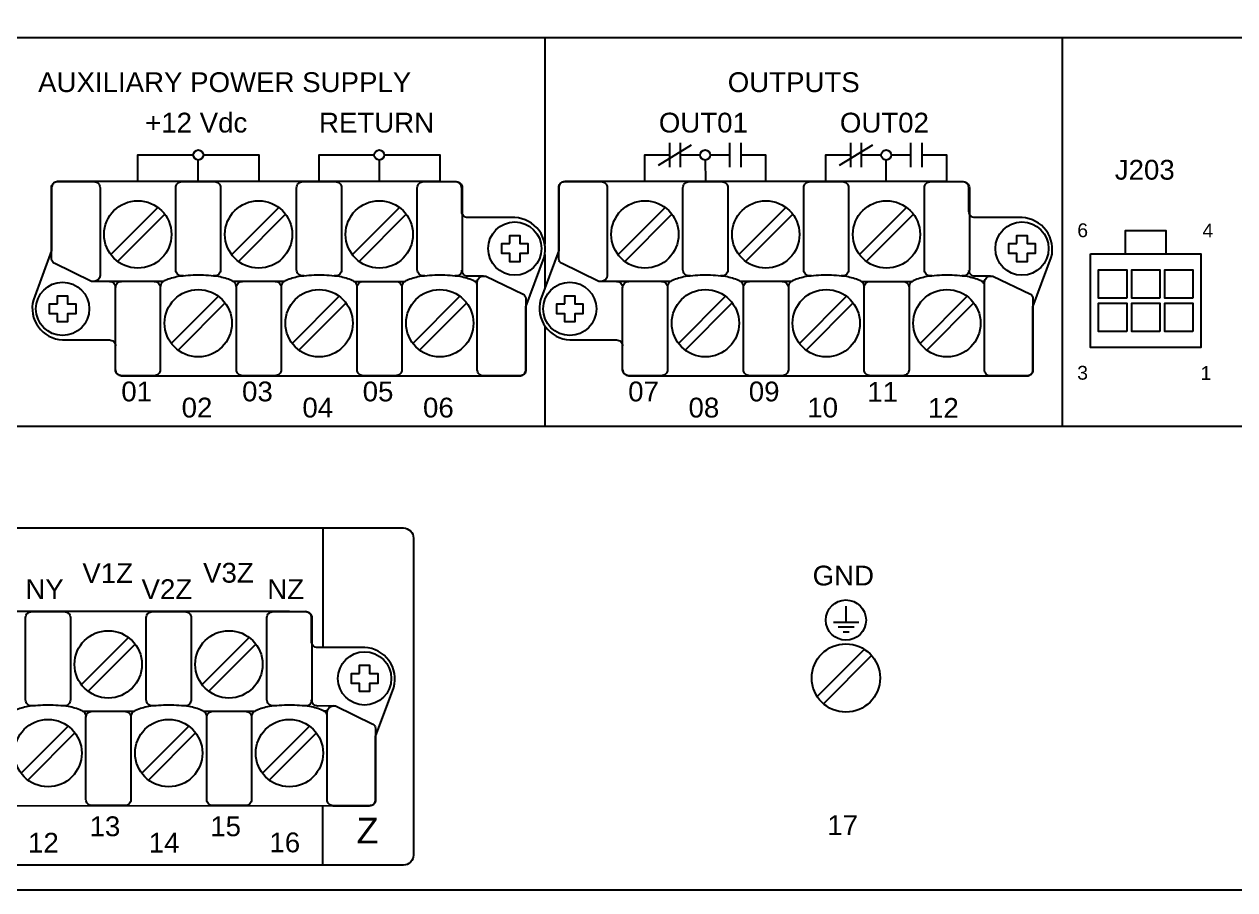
# Model space of a CAD drawing. Extents: x 3 to 47, y 1 to 34.
# Drawn here: x 32.47 to 38.49, y 12.73 to 17.03 of the extents above; entities that cross this region are included whole.
import ezdxf

# ---------------------------------------------------------------- set-up
doc = ezdxf.new("R2010")
doc.units = 0
doc.header["$MEASUREMENT"] = 0
doc.layers.add('5_0____DWG', color=7, linetype='CONTINUOUS')
doc.styles.add('ARIAL', font='arial.ttf')

msp = doc.modelspace()

# ---------------------------------------------------------------- linework, layer by layer
at = {"layer": '5_0____DWG'}
for points in [[(26.875, 19.3409), (26.875, 12.8191, 0.411398), (26.965, 12.73), (44.035, 12.73, 0.414214), (44.125, 12.82), (44.125, 19.3409, 0.418635), (44.0266, 19.44), (44.02, 19.44), (44.02, 19.5), (26.98, 19.5), (26.98, 19.44), (26.9752, 19.44, 0.412104)], [(34.9409, 15.2835), (34.7565, 15.2834, -0.414214), (34.7265, 15.3134), (34.7265, 15.7505, -0.390527), (34.7565, 15.7788), (34.7688, 15.7788), (34.9547, 15.689, -0.241514), (34.9675, 15.6691), (34.9675, 15.3134, -0.422157)], [(37.4623, 15.2835), (37.278, 15.2834, -0.414214), (37.248, 15.3134), (37.248, 15.7505, -0.390527), (37.278, 15.7788), (37.2902, 15.7788), (37.4761, 15.689, -0.241514), (37.4889, 15.6691), (37.489, 15.3134, -0.422157)], [(34.1941, 13.1479), (34.0098, 13.1477, -0.414214), (33.9798, 13.1777), (33.9798, 13.6148, -0.390527), (34.0098, 13.6431), (34.022, 13.6431), (34.2079, 13.5534, -0.241514), (34.2208, 13.5334), (34.2208, 13.1777, -0.422157)]]:
    msp.add_lwpolyline(points, format="xyb", close=True, dxfattribs=at)
for points in [[(27.1177, 16.9126), (27.1177, 15.0826, 0.414214), (27.1677, 15.0326), (43.828, 15.0326, 0.414214), (43.878, 15.0826), (43.878, 16.9126, 0.414214), (43.828, 16.9626), (27.1677, 16.9626, 0.414214), (27.1177, 16.9126, 0.416628)], [(34.5381, 16.2482), (32.6402, 16.2482, 0.414215), (32.6102, 16.2182), (32.6102, 15.9054), (32.5193, 15.6606, 0.47859), (32.6643, 15.462), (32.8977, 15.462, -0.414214), (32.9277, 15.432)], [(33.1671, 15.7528), (32.8089, 15.7528), (32.623, 15.8425, -0.241986), (32.6102, 15.8624), (32.6101, 16.2182, -0.422157), (32.6368, 16.2481), (32.8212, 16.2482, -0.414214), (32.8512, 16.2182), (32.8512, 15.7811, -0.390527), (32.8212, 15.7528)], [(33.2654, 15.7795), (33.2576, 15.7795, -0.414214), (33.2276, 15.8095), (33.2276, 16.2182, -0.414214), (33.2576, 16.2482), (33.4204, 16.2482, -0.414214), (33.4504, 16.2182), (33.4504, 15.8095, -0.414214), (33.4204, 15.7795), (33.4136, 15.7795)], [(33.8662, 15.7795), (33.8583, 15.7795, -0.414214), (33.8283, 15.8095), (33.8283, 16.2182, -0.414214), (33.8583, 16.2482), (34.0212, 16.2482, -0.414214), (34.0512, 16.2182), (34.0512, 15.8095, -0.414214), (34.0212, 15.7795), (34.0144, 15.7795)], [(34.4662, 15.7795), (34.4583, 15.7795, -0.414214), (34.4283, 15.8095), (34.4283, 16.2182, -0.414214), (34.4583, 16.2482), (34.6212, 16.2482, -0.414214), (34.6512, 16.2182), (34.6512, 15.8095, -0.414214), (34.6212, 15.7795), (34.6144, 15.7795)], [(34.7551, 15.2834), (34.9375, 15.2834, 0.414214), (34.9675, 15.3134), (34.9675, 15.6264), (35.0584, 15.8712, 0.480048), (34.9134, 16.0694), (34.6792, 16.0694, -0.414214), (34.6492, 16.0994), (34.6492, 16.2176, 0.414212), (34.6192, 16.2476)], [(37.0595, 16.2482), (35.1616, 16.2482, 0.414215), (35.1316, 16.2182), (35.1317, 15.9054), (35.0407, 15.6606, 0.47859), (35.1858, 15.462), (35.4191, 15.462, -0.414214), (35.4491, 15.432)], [(35.6885, 15.7528), (35.3303, 15.7528), (35.1444, 15.8425, -0.241986), (35.1316, 15.8624), (35.1316, 16.2182, -0.422157), (35.1582, 16.2481), (35.3426, 16.2482, -0.414214), (35.3726, 16.2182), (35.3726, 15.7811, -0.390527), (35.3426, 15.7528)], [(35.7869, 15.7795), (35.779, 15.7795, -0.414214), (35.749, 15.8095), (35.749, 16.2182, -0.414214), (35.779, 16.2482), (35.9418, 16.2482, -0.414214), (35.9718, 16.2182), (35.9718, 15.8095, -0.414214), (35.9418, 15.7795), (35.935, 15.7795)], [(36.3876, 15.7795), (36.3798, 15.7795, -0.414214), (36.3498, 15.8095), (36.3498, 16.2182, -0.414214), (36.3798, 16.2482), (36.5426, 16.2482, -0.414214), (36.5726, 16.2182), (36.5726, 15.8095, -0.414214), (36.5426, 15.7795), (36.5358, 15.7795)], [(36.9877, 15.7795), (36.9798, 15.7795, -0.414214), (36.9498, 15.8095), (36.9498, 16.2182, -0.414214), (36.9798, 16.2482), (37.1426, 16.2482, -0.414214), (37.1726, 16.2182), (37.1726, 15.8095, -0.414214), (37.1426, 15.7795), (37.1358, 15.7795)], [(37.2765, 15.2834), (37.459, 15.2834, 0.414214), (37.489, 15.3134), (37.4889, 15.6264), (37.5799, 15.8712, 0.480048), (37.4348, 16.0694), (37.2006, 16.0694, -0.414214), (37.1706, 16.0994), (37.1706, 16.2176, 0.414212), (37.1406, 16.2476)], [(33.5285, 15.7228, 0.191033), (33.52, 15.7467, 0.081668), (33.5043, 15.7568, 0.0591), (33.4406, 15.7762, 0.034646), (33.3391, 15.7833, 0.03436), (33.2384, 15.7762, 0.0591), (33.1747, 15.7568, 0.081668), (33.1591, 15.7467, 0.191033), (33.1506, 15.7228)], [(34.1292, 15.7228, 0.191033), (34.1207, 15.7467, 0.081668), (34.1051, 15.7568, 0.0591), (34.0414, 15.7762, 0.034646), (33.9399, 15.7833, 0.03436), (33.8392, 15.7762, 0.0591), (33.7755, 15.7568, 0.081668), (33.7598, 15.7467, 0.191033), (33.7513, 15.7228)], [(34.7265, 15.7375, 0.079361), (34.7207, 15.7467, 0.081668), (34.7051, 15.7568, 0.0591), (34.6414, 15.7762, 0.034646), (34.5399, 15.7833, 0.03436), (34.4392, 15.7762, 0.0591), (34.3755, 15.7568, 0.081668), (34.3599, 15.7467, 0.191033), (34.3513, 15.7228)], [(34.7565, 15.7788), (34.6792, 15.7787, -0.414214), (34.6492, 15.8087)], [(36.0499, 15.7228, 0.191033), (36.0414, 15.7467, 0.081668), (36.0258, 15.7568, 0.0591), (35.9621, 15.7762, 0.034646), (35.8605, 15.7833, 0.03436), (35.7598, 15.7762, 0.0591), (35.6961, 15.7568, 0.081668), (35.6805, 15.7467, 0.191033), (35.672, 15.7228)], [(36.6507, 15.7228, 0.191033), (36.6422, 15.7467, 0.081668), (36.6265, 15.7568, 0.0591), (36.5628, 15.7762, 0.034646), (36.4613, 15.7833, 0.03436), (36.3606, 15.7762, 0.0591), (36.2969, 15.7568, 0.081668), (36.2813, 15.7467, 0.191033), (36.2728, 15.7228)], [(37.248, 15.7375, 0.079361), (37.2422, 15.7467, 0.081668), (37.2265, 15.7568, 0.0591), (37.1628, 15.7762, 0.034646), (37.0613, 15.7833, 0.03436), (36.9606, 15.7762, 0.0591), (36.8969, 15.7568, 0.081668), (36.8813, 15.7467, 0.191033), (36.8728, 15.7228)], [(37.278, 15.7788), (37.2006, 15.7787, -0.414214), (37.1706, 15.8087)], [(32.8977, 15.7528, -0.414214), (32.9277, 15.7228)], [(33.1206, 15.7528, -0.414214), (33.1506, 15.7228), (33.1506, 15.314, -0.414214), (33.1206, 15.284), (32.9577, 15.284, -0.414214), (32.9277, 15.314), (32.9277, 15.7228, -0.414214), (32.9577, 15.7528)], [(33.7213, 15.7528, -0.414214), (33.7513, 15.7228), (33.7513, 15.314, -0.414214), (33.7213, 15.284), (33.5585, 15.284, -0.414214), (33.5285, 15.314), (33.5285, 15.7228, -0.414214), (33.5585, 15.7528)], [(34.3213, 15.7528, -0.414214), (34.3513, 15.7228), (34.3513, 15.314, -0.414214), (34.3213, 15.284), (34.1585, 15.284, -0.414214), (34.1285, 15.314), (34.1285, 15.7228, -0.414214), (34.1585, 15.7528)], [(35.4191, 15.7528, -0.414214), (35.4491, 15.7228)], [(35.642, 15.7528, -0.414214), (35.672, 15.7228), (35.672, 15.314, -0.414214), (35.642, 15.284), (35.4791, 15.284, -0.414214), (35.4491, 15.314), (35.4491, 15.7228, -0.414214), (35.4791, 15.7528)], [(36.2428, 15.7528, -0.414214), (36.2728, 15.7228), (36.2728, 15.314, -0.414214), (36.2428, 15.284), (36.0799, 15.284, -0.414214), (36.0499, 15.314), (36.0499, 15.7228, -0.414214), (36.0799, 15.7528)], [(36.8428, 15.7528, -0.414214), (36.8728, 15.7228), (36.8728, 15.314, -0.414214), (36.8428, 15.284), (36.6799, 15.284, -0.414214), (36.6499, 15.314), (36.6499, 15.7228, -0.414214), (36.6799, 15.7528)], [(32.9277, 15.314, 0.414213), (32.9577, 15.284), (34.9436, 15.2838)], [(35.4491, 15.314, 0.414213), (35.4791, 15.284), (37.465, 15.2838)], [(27.1677, 14.5274), (34.359, 14.5274, -0.414214), (34.409, 14.4774), (34.409, 12.9024, -0.414214), (34.359, 12.8524), (27.1677, 12.8524, -0.414214), (27.1177, 12.9024), (27.1177, 14.4774, -0.414214), (27.1677, 14.5274, -0.166204)], [(33.7923, 14.1122), (31.2926, 14.1122, 0.414215), (31.2626, 14.0822), (31.2627, 13.7694), (31.1718, 13.5246, 0.47859), (31.3168, 13.326), (31.5502, 13.326, -0.414214), (31.5802, 13.296)], [(32.5187, 13.6435), (32.5108, 13.6435, -0.414214), (32.4808, 13.6735), (32.4808, 14.0822, -0.414214), (32.5108, 14.1122), (32.6737, 14.1122, -0.414214), (32.7037, 14.0822), (32.7037, 13.6735, -0.414214), (32.6737, 13.6435), (32.6669, 13.6435)], [(33.1187, 13.6435), (33.1108, 13.6435, -0.414214), (33.0808, 13.6735), (33.0808, 14.0822, -0.414214), (33.1108, 14.1122), (33.2737, 14.1122, -0.414214), (33.3037, 14.0822), (33.3037, 13.6735, -0.414214), (33.2737, 13.6435), (33.2669, 13.6435)], [(33.7187, 13.6435), (33.7108, 13.6435, -0.414214), (33.6808, 13.6735), (33.6808, 14.0822, -0.414214), (33.7108, 14.1122), (33.8737, 14.1122, -0.414214), (33.9037, 14.0822), (33.9037, 13.6735, -0.414214), (33.8737, 13.6435), (33.8669, 13.6435)], [(34.0083, 13.1477), (34.1908, 13.1477, 0.414214), (34.2208, 13.1777), (34.2208, 13.4908), (34.3117, 13.7355, 0.480048), (34.1666, 13.9337), (33.9324, 13.9337, -0.414214), (33.9024, 13.9637), (33.9024, 14.0819, 0.414212), (33.8724, 14.1119)], [(34.0098, 13.6431), (33.9324, 13.643, -0.414214), (33.9024, 13.673)], [(32.7817, 13.5868, 0.191033), (32.7732, 13.6107, 0.081668), (32.7576, 13.6208, 0.0591), (32.6939, 13.6402, 0.034646), (32.5924, 13.6472, 0.03436), (32.4917, 13.6402, 0.0591), (32.428, 13.6208, 0.081668), (32.4123, 13.6107, 0.191033), (32.4038, 13.5868)], [(32.9738, 13.6168, -0.414214), (33.0038, 13.5868), (33.0038, 13.178, -0.414214), (32.9738, 13.148), (32.811, 13.148, -0.414214), (32.781, 13.178), (32.781, 13.5868, -0.414214), (32.811, 13.6168)], [(33.3818, 13.5868, 0.191033), (33.3732, 13.6107, 0.081668), (33.3576, 13.6208, 0.0591), (33.2939, 13.6402, 0.034646), (33.1924, 13.6472, 0.03436), (33.0917, 13.6402, 0.0591), (33.028, 13.6208, 0.081668), (33.0123, 13.6107, 0.191033), (33.0038, 13.5868)], [(33.5738, 13.6168, -0.414214), (33.6038, 13.5868), (33.6038, 13.178, -0.414214), (33.5738, 13.148), (33.411, 13.148, -0.414214), (33.381, 13.178), (33.381, 13.5868, -0.414214), (33.411, 13.6168)], [(33.9798, 13.5996, 0.094202), (33.9732, 13.6107, 0.081668), (33.9576, 13.6208, 0.0591), (33.8939, 13.6402, 0.034646), (33.7924, 13.6472, 0.03436), (33.6917, 13.6402, 0.0591), (33.628, 13.6208, 0.081668), (33.6123, 13.6107, 0.191033), (33.6038, 13.5868)], [(31.5802, 13.178, 0.414213), (31.6102, 13.148), (34.0098, 13.1477)]]:
    msp.add_lwpolyline(points, format="xyb", dxfattribs=at)
for points in [[(35.0618, 16.9626), (35.0618, 15.9375)], [(37.6334, 16.9626), (37.6334, 15.0326)], [(35.627, 16.3307), (35.792, 16.4307)], [(35.682, 16.4407), (35.682, 16.3207)], [(35.737, 16.3207), (35.737, 16.4407)], [(35.9821, 16.3207), (35.9821, 16.4407)], [(36.0371, 16.4407), (36.0371, 16.3207)], [(36.5273, 16.3307), (36.6923, 16.4307)], [(36.5823, 16.4407), (36.5823, 16.3207)], [(36.6373, 16.3207), (36.6373, 16.4407)], [(36.882, 16.3207), (36.882, 16.4407)], [(36.937, 16.4407), (36.937, 16.3207)], [(33.0395, 16.2482), (33.0395, 16.3806), (33.3145, 16.3806)], [(33.3645, 16.3806), (33.6398, 16.3806), (33.6398, 16.2482)], [(33.9397, 16.2482), (33.9397, 16.3806), (34.2142, 16.3806)], [(34.2642, 16.3806), (34.5395, 16.3806), (34.5395, 16.248)], [(35.5595, 16.2482), (35.5595, 16.3807), (35.682, 16.3807)], [(35.737, 16.3807), (35.8345, 16.3807)], [(35.8845, 16.3807), (35.9821, 16.3807)], [(36.0371, 16.3807), (36.1598, 16.3807), (36.1598, 16.248)], [(36.4598, 16.2482), (36.4598, 16.3807), (36.5823, 16.3807)], [(36.6373, 16.3807), (36.7348, 16.3807)], [(36.7845, 16.3807), (36.882, 16.3807)], [(36.937, 16.3807), (37.0595, 16.3807), (37.0595, 16.2482)], [(33.339, 16.2482), (33.3394, 16.3556)], [(34.2392, 16.3556), (34.2392, 16.2482)], [(35.8595, 16.3557), (35.8604, 16.2482)], [(36.7595, 16.248), (36.7595, 16.3557)], [(33.1388, 16.1198), (32.9047, 15.8857)], [(33.1723, 16.0864), (32.9381, 15.8522)], [(33.7396, 16.1198), (33.5054, 15.8857)], [(33.773, 16.0864), (33.5388, 15.8522)], [(34.3396, 16.1198), (34.1054, 15.8857)], [(34.373, 16.0864), (34.1389, 15.8522)], [(35.6603, 16.1198), (35.4261, 15.8857)], [(35.6937, 16.0864), (35.4595, 15.8522)], [(36.261, 16.1198), (36.0269, 15.8857)], [(36.2945, 16.0864), (36.0603, 15.8522)], [(36.861, 16.1198), (36.6269, 15.8857)], [(36.8945, 16.0864), (36.6603, 15.8522)], [(37.9497, 15.8891), (37.9497, 16.005), (38.1498, 16.005), (38.1498, 15.8891)], [(35.0618, 15.8869), (35.0618, 15.7173)], [(33.7678, 15.7528), (33.5119, 15.7528)], [(34.1127, 15.7528), (34.3679, 15.7528)], [(34.7268, 15.7528), (34.7127, 15.7528)], [(36.2893, 15.7528), (36.0334, 15.7528)], [(36.6342, 15.7528), (36.8893, 15.7528)], [(37.2482, 15.7528), (37.2341, 15.7528)], [(33.4395, 15.6788), (33.2053, 15.4447)], [(34.0402, 15.6788), (33.8061, 15.4447)], [(34.6403, 15.6788), (34.4061, 15.4447)], [(35.9609, 15.6788), (35.7267, 15.4447)], [(36.5617, 15.6788), (36.3275, 15.4447)], [(37.1617, 15.6788), (36.9275, 15.4447)], [(33.4729, 15.6454), (33.2387, 15.4112)], [(34.0737, 15.6454), (33.8395, 15.4112)], [(34.6737, 15.6454), (34.4395, 15.4112)], [(35.9943, 15.6454), (35.7602, 15.4112)], [(36.5951, 15.6454), (36.3609, 15.4112)], [(37.1951, 15.6454), (36.9609, 15.4112)], [(35.0618, 15.5323), (35.0618, 15.0326)], [(33.9578, 14.5274), (33.9578, 13.9327)], [(36.559, 14.1397), (36.559, 14.0597)], [(36.4979, 14.0597), (36.6225, 14.0597)], [(36.6001, 14.0347), (36.5213, 14.0347)], [(32.9921, 13.9838), (32.7579, 13.7497)], [(33.5921, 13.9838), (33.3579, 13.7497)], [(36.5746, 14.0097), (36.5457, 14.0097)], [(33.0255, 13.9504), (32.7913, 13.7162)], [(33.6255, 13.9504), (33.3914, 13.7162)], [(36.6509, 13.9248), (36.4164, 13.6903)], [(36.6868, 13.8939), (36.4474, 13.6545)], [(32.7652, 13.6168), (33.0203, 13.6168)], [(33.3652, 13.6168), (33.6204, 13.6168)], [(33.98, 13.6172), (33.9646, 13.6172)], [(32.6927, 13.5428), (32.4586, 13.3087)], [(33.2928, 13.5428), (33.0586, 13.3087)], [(33.8928, 13.5428), (33.6586, 13.3087)], [(32.7262, 13.5094), (32.492, 13.2752)], [(33.3262, 13.5094), (33.092, 13.2752)], [(33.9262, 13.5094), (33.692, 13.2752)], [(33.9578, 12.8524), (33.9578, 13.1477)]]:
    msp.add_lwpolyline(points, dxfattribs=at)
for points in [[(34.888, 15.9405), (34.888, 15.9808), (34.9379, 15.9808), (34.9379, 15.9405), (34.9781, 15.9405), (34.9781, 15.8905), (34.9379, 15.8905), (34.9379, 15.8506), (34.888, 15.8506), (34.888, 15.8905), (34.8478, 15.8905), (34.8478, 15.9405)], [(37.4094, 15.9405), (37.4094, 15.9808), (37.4594, 15.9808), (37.4594, 15.9405), (37.4995, 15.9405), (37.4995, 15.8905), (37.4594, 15.8905), (37.4594, 15.8506), (37.4094, 15.8506), (37.4094, 15.8905), (37.3693, 15.8905), (37.3693, 15.9405)], [(37.7757, 15.8891), (38.3238, 15.8891), (38.3238, 15.425), (37.7757, 15.425)], [(37.9548, 15.6693), (37.815, 15.6693), (37.815, 15.8095), (37.9548, 15.8095)], [(38.1199, 15.6693), (37.98, 15.6693), (37.98, 15.8095), (38.1199, 15.8095)], [(38.2845, 15.6693), (38.1447, 15.6693), (38.1447, 15.8095), (38.2845, 15.8095)], [(32.6398, 15.641), (32.6398, 15.6813), (32.6897, 15.6813), (32.6897, 15.641), (32.7299, 15.641), (32.7299, 15.591), (32.6897, 15.591), (32.6897, 15.5511), (32.6398, 15.5511), (32.6398, 15.591), (32.5996, 15.591), (32.5996, 15.641)], [(35.1612, 15.641), (35.1612, 15.6813), (35.2111, 15.6813), (35.2111, 15.641), (35.2513, 15.641), (35.2513, 15.591), (35.2111, 15.591), (35.2111, 15.5511), (35.1612, 15.5511), (35.1612, 15.591), (35.1211, 15.591), (35.1211, 15.641)], [(37.9548, 15.5043), (37.815, 15.5043), (37.815, 15.6445), (37.9548, 15.6445)], [(38.1199, 15.5043), (37.98, 15.5043), (37.98, 15.6445), (38.1199, 15.6445)], [(38.2845, 15.5043), (38.1447, 15.5043), (38.1447, 15.6445), (38.2845, 15.6445)], [(34.1412, 13.8048), (34.1412, 13.8451), (34.1912, 13.8451), (34.1912, 13.8048), (34.2313, 13.8048), (34.2313, 13.7549), (34.1912, 13.7549), (34.1912, 13.7149), (34.1412, 13.7149), (34.1412, 13.7549), (34.1011, 13.7549), (34.1011, 13.8048)]]:
    msp.add_lwpolyline(points, close=True, dxfattribs=at)
for centre, radius in [((33.3395, 16.3806), 0.025), ((34.2392, 16.3806), 0.025), ((35.8595, 16.3807), 0.025), ((36.7595, 16.3807), 0.025), ((33.0385, 15.986), 0.1673), ((33.6392, 15.986), 0.1673), ((34.2392, 15.986), 0.1673), ((35.5599, 15.986), 0.1673), ((36.1607, 15.986), 0.1673), ((36.7607, 15.986), 0.1673), ((34.913, 15.9157), 0.1324), ((37.4344, 15.9157), 0.1324), ((32.6647, 15.6162), 0.1324), ((33.3391, 15.545), 0.1673), ((33.9399, 15.545), 0.1673), ((34.5399, 15.545), 0.1673), ((35.1862, 15.6162), 0.1324), ((35.8605, 15.545), 0.1673), ((36.4613, 15.545), 0.1673), ((37.0613, 15.545), 0.1673), ((36.559, 14.0698), 0.1), ((32.8917, 13.85), 0.1673), ((33.4917, 13.85), 0.1673), ((34.1662, 13.78), 0.1324), ((36.559, 13.7822), 0.1697), ((32.5924, 13.409), 0.1673), ((33.1924, 13.409), 0.1673), ((33.7924, 13.409), 0.1673)]:
    msp.add_circle(centre, radius, dxfattribs=at)

# ---------------------------------------------------------------- texts
at = {"layer": '5_0____DWG', "style": 'ARIAL'}
for s, height, p in [('AUXILIARY POWER SUPPLY', 0.098333, (32.5431, 16.6933)), ('OUTPUTS', 0.09833, (35.9715, 16.6932)), ('+12 Vdc', 0.09833, (33.0751, 16.4923)), ('RETURN', 0.09833, (33.9394, 16.4923)), ('OUT01', 0.09833, (35.629, 16.4923)), ('OUT02', 0.09833, (36.529, 16.4923)), ('J203', 0.09833, (37.8957, 16.258)), ('6', 0.0688, (37.7093, 15.9722)), ('4', 0.0688, (38.3317, 15.971)), ('3', 0.0688, (37.7089, 15.2643)), ('1', 0.0688, (38.3224, 15.263)), ('01', 0.09833, (32.9566, 15.1565)), ('03', 0.09833, (33.5569, 15.1566)), ('05', 0.09833, (34.1566, 15.1565)), ('07', 0.09833, (35.4766, 15.1565)), ('09', 0.09833, (36.0762, 15.1565)), ('11', 0.09833, (36.6655, 15.1548)), ('02', 0.09833, (33.2566, 15.0765)), ('04', 0.09833, (33.8569, 15.0765)), ('06', 0.09833, (34.4566, 15.0765)), ('08', 0.09833, (35.7766, 15.0765)), ('10', 0.09833, (36.367, 15.0765)), ('12', 0.09833, (36.9673, 15.0748)), ('V1Z', 0.09833, (32.763, 14.2542)), ('V3Z', 0.09833, (33.363, 14.2559)), ('GND', 0.09833, (36.3935, 14.242)), ('NY', 0.09833, (32.4795, 14.1742)), ('V2Z', 0.09833, (33.0572, 14.1742)), ('NZ', 0.09833, (33.6822, 14.1742)), ('13', 0.09833, (32.7988, 12.9963)), ('15', 0.09833, (33.3988, 12.9963)), ('Z', 0.1278, (34.1264, 12.9603)), ('17', 0.09833, (36.4668, 13.0021)), ('12', 0.09833, (32.493, 12.9146)), ('14', 0.09833, (33.093, 12.9146)), ('16', 0.09833, (33.693, 12.9162))]:
    msp.add_text(s, height=height, dxfattribs=at).set_placement(p)

doc.saveas('drawing.dxf')
